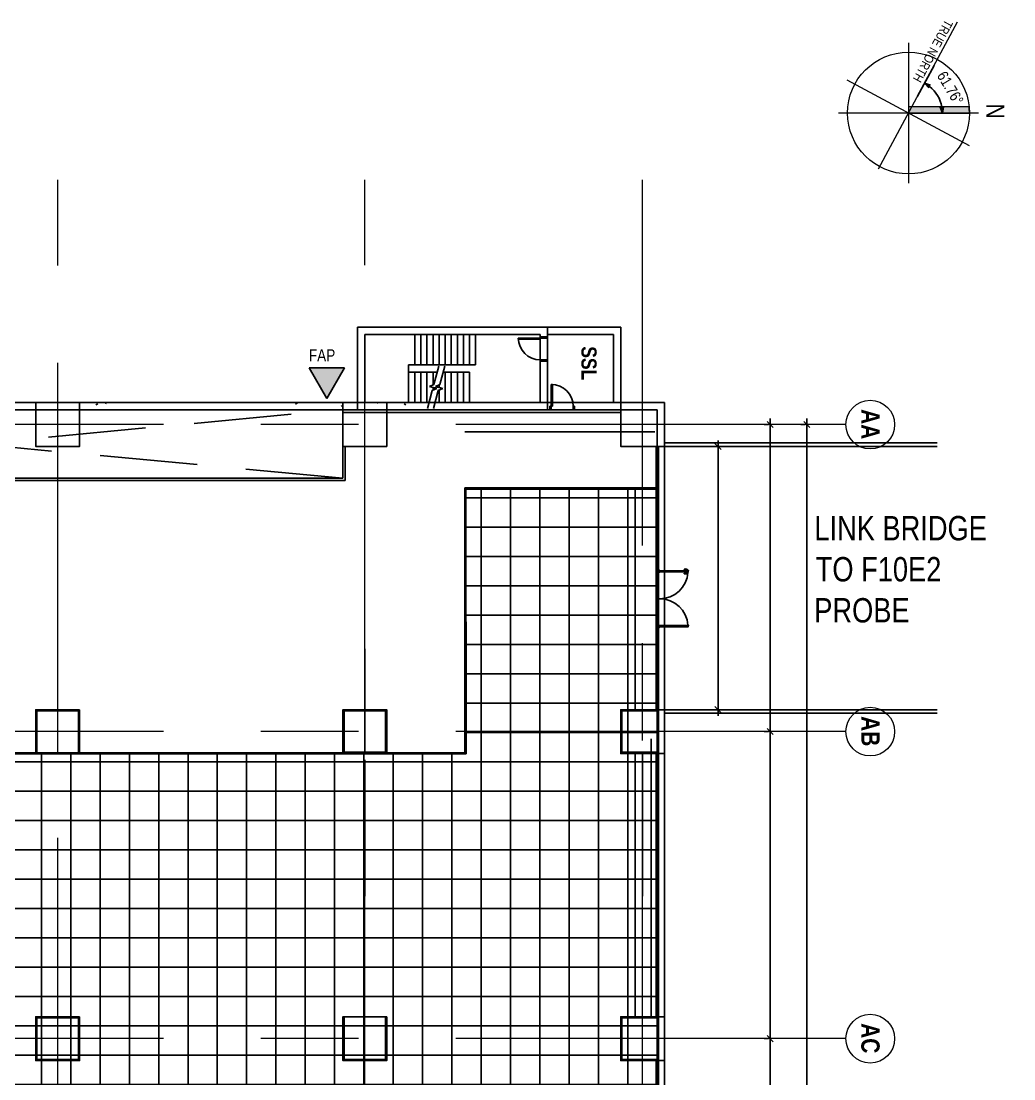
# Model space of a CAD drawing. Extents: x -14231 to 413940, y -171733 to 124993.
# Drawn here: x 276594 to 317327, y -84793 to -41388 of the extents above; entities that cross this region are included whole.
import ezdxf

# ---------------------------------------------------------------- set-up
doc = ezdxf.new("R2010")
doc.units = 0
doc.header["$LTSCALE"] = 8
for name, pattern in [('IDA - Grid Line', [3500, 2000, -500, 500, -500]), ('IDA - Hidden 065', [537.5, 375, -162.5]), ('IDA - Hidden 2-1', [750, 500, -250]), ('Overhead', [992.1875, 595.3125, -396.875])]:
    doc.linetypes.add(name, pattern=pattern)
doc.layers.get('0').update_dxf_attribs({"color": 1, "linetype": 'CONTINUOUS'})
doc.layers.get('Defpoints').update_dxf_attribs({"linetype": 'CONTINUOUS'})
for name, color, linetype in [('000_CTCI_CSA', 7, 'CONTINUOUS'), ('1', 1, 'CONTINUOUS'), ('Ceiling FL+5000', 150, 'CONTINUOUS')]:
    doc.layers.add(name, color=color, linetype=linetype)
for name, color, linetype, lineweight in [('A-_--------_A', 7, 'CONTINUOUS', 9), ('A-_ANOTGRID_E', 7, 'CONTINUOUS', 9), ('A-_ANOTTEXT_A', 7, 'CONTINUOUS', 9), ('A-ANOT----_D', 7, 'CONTINUOUS', 9)]:
    doc.layers.add(name, color=color, linetype=linetype, lineweight=lineweight)
doc.layers.add('A-_--------_E-', color=7, linetype='CONTINUOUS', lineweight=9, true_color=0x00a600)
doc.styles.add('Arial', font='arial.ttf', dxfattribs={"width": 0.8, "height": 0.25})
doc.styles.add('Arial Narrow', font='ARIALN.TTF', dxfattribs={"height": 0.2})
doc.styles.add('Arial Narrow_1', font='ARIALN.TTF', dxfattribs={"height": 0.18})
doc.styles.add('Arial Narrow_2', font='ARIALN.TTF', dxfattribs={"width": 0.8, "height": 0.22})
doc.styles.add('Arial Narrow_B', font='ARIALNB.TTF', dxfattribs={"height": 750})
doc.styles.add('Arial Narrow_B_1', font='ARIALNB.TTF', dxfattribs={"height": 625})
doc.styles.add('Arial_1', font='arial.ttf', dxfattribs={"width": 0.8, "height": 450})
doc.styles.add('Site Area', font='arial.ttf', dxfattribs={"width": 0.8})
doc.dimstyles.new('IDA_-_Arial_-_1_8mm_-_Black_-_Angular_2', dxfattribs={"dimscale": 304.8, "dimtxt": 459.11673, "dimasz": 0.82021, "dimexe": 1.968504, "dimexo": 1.230315, "dimgap": 1.230315, "dimtad": 1, "dimdec": 0, "dimzin": 0, "dimdsep": 46, "dimtxsty": 'Arial_1', "dimblk1": 'OPEN30', "dimblk2": 'OPEN30', "dimsah": 1, "dimcen": 0.09, "dimdle": 0.82021, "dimazin": 0, "dimtfac": 1, "dimtdec": 4, "dimtix": 1, "dimtmove": 0, "dimatfit": 3, "dimfxl": 1, "dimtvp": 1, "dimtolj": 1, "dimtzin": 0, "dimarcsym": 2})
doc.dimstyles.new('IDA_-_Arial_-_2_5mm_-_Black_-_Diagonal', dxfattribs={"dimscale": 304.8, "dimtxt": 639.644359, "dimasz": 0.82021, "dimexe": 0.82021, "dimexo": 0.82021, "dimgap": 0, "dimtad": 1, "dimdec": 0, "dimzin": 0, "dimdsep": 46, "dimtxsty": 'Arial Narrow_2', "dimblk1": 'OBLIQUE', "dimblk2": 'OBLIQUE', "dimsah": 1, "dimcen": 0.09, "dimdle": 0.82021, "dimazin": 0, "dimtfac": 1, "dimtdec": 4, "dimtix": 1, "dimtmove": 0, "dimatfit": 3, "dimfxl": 1, "dimtvp": 1, "dimtolj": 1, "dimtzin": 0, "dimarcsym": 2})

# ---------------------------------------------------------------- blocks, each defined once
blk = doc.blocks.new('_Open30')
at = {"color": 0, "linetype": 'ByBlock', "lineweight": -2}
for p, q in [((-1, 0.27), (0, 0)), ((0, 0), (-1, -0.27)), ((0, 0), (-1, 0))]:
    blk.add_line(p, q, dxfattribs=at)
blk = doc.blocks.new('*D312')
at = {"layer": 'A-ANOT----_D', "color": 0, "lineweight": -2, "transparency": 16777216}
for p, q in [((314053, -43206), (313378, -44461)), ((315221, -45159), (313796, -45159))]:
    blk.add_line(p, q, dxfattribs=at)
blk.add_arc((313003, -45159), 1392, 10.3013, 51.4587, dxfattribs=at)
at = {"layer": 'Defpoints', "color": 0, "transparency": 16777216}
for p in [(314230, -42876), (314307, -44670), (313003, -45159), (315596, -45159)]:
    blk.add_point(p, dxfattribs=at)
at = {"layer": 'A-ANOT----_D', "color": 0, "lineweight": -2, "transparency": 16777216, "xscale": 250, "yscale": 250, "zscale": 250}
for p, rotation in [((313662, -43933), 146.6093274653374), ((314396, -45159), 275.1506725346597)]:
    blk.add_blockref('_Open30', p, dxfattribs=dict(at, rotation=rotation))
at = {"layer": 'A-ANOT----_D', "color": 0, "transparency": 16777216, "insert": (314718, -44134), "char_height": 450, "width": 1720.63, "attachment_point": 5, "rotation": 300.88, "style": 'Arial_1'}
blk.add_mtext('\\A1;61.76°', dxfattribs=at)
blk = doc.blocks.new('IDA - North Point _ Scale Bar - North Point Only-9867521-PH1 LEVEL 3 - PROBE')
at = {"layer": 'A-_--------_A'}
h = blk.add_hatch(color=256, dxfattribs=at)
edge = h.paths.add_edge_path()
edge.add_line((-0.47, 0.88), (8.29, 5.59))
edge.add_arc((0, 0), 10, 28.24, 33.9792, ccw=False)
edge.add_line((8.81, 4.73), (0, 0))
edge.add_line((0, 0), (-0.47, 0.88))
for p, q in [((-5.44, 10.13), (5.44, -10.13)), ((10.13, 5.44), (-10.13, -5.44)), ((8.29, 5.59), (-0.47, 0.88)), ((0, 0), (8.81, 4.73)), ((-0.47, 0.88), (0, 0))]:
    blk.add_line(p, q, dxfattribs=at)
blk.add_circle((0, 0), 10, dxfattribs=at)
blk.add_arc((0, 0), 10, 28.24, 33.9792, dxfattribs=at)
at = {"layer": 'A-_--------_A', "insert": (13.15, 8.81), "char_height": 3, "width": 3.0464, "attachment_point": 1, "rotation": 298.24, "style": 'Arial Narrow'}
blk.add_mtext('N', dxfattribs=at)
blk = doc.blocks.new('_Oblique')
at = {"color": 0, "linetype": 'ByBlock', "lineweight": -2}
blk.add_line((-0.5, -0.5), (0.5, 0.5), dxfattribs=at)
blk = doc.blocks.new('*D359')
at = {"layer": 'A-ANOT----_D', "color": 0, "lineweight": -2, "transparency": 16777216}
for p, q in [((308832, -57693), (308832, -133793)), ((308759, -57943), (308582, -57943)), ((308759, -133543), (308582, -133543))]:
    blk.add_line(p, q, dxfattribs=at)
at = {"layer": 'Defpoints', "color": 0, "transparency": 16777216}
for p in [(309009, -57943), (308832, -133543), (309009, -133543)]:
    blk.add_point(p, dxfattribs=at)
at = {"layer": 'A-ANOT----_D', "color": 0, "lineweight": -2, "transparency": 16777216, "xscale": 250, "yscale": 250, "zscale": 250}
for p, rotation in [((308832, -57943), 90), ((308832, -133543), 270)]:
    blk.add_blockref('_Oblique', p, dxfattribs=dict(at, rotation=rotation))
at = {"layer": 'A-ANOT----_D', "color": 0, "transparency": 16777216, "insert": (308832, -95743), "char_height": 0.22, "width": 2375.82, "attachment_point": 5, "rotation": 90, "style": 'Arial Narrow_2'}
blk.add_mtext('\\A1;75600', dxfattribs=at)
blk = doc.blocks.new('*D360')
at = {"layer": '000_CTCI_CSA', "color": 0, "lineweight": -2, "transparency": 16777216}
for p, q in [((307332, -57693), (307332, -70793)), ((307259, -57943), (307082, -57943)), ((307259, -70543), (307082, -70543))]:
    blk.add_line(p, q, dxfattribs=at)
at = {"layer": 'Defpoints', "color": 0, "transparency": 16777216}
for p in [(307509, -57943), (307332, -70543), (307509, -70543)]:
    blk.add_point(p, dxfattribs=at)
at = {"layer": '000_CTCI_CSA', "color": 0, "lineweight": -2, "transparency": 16777216, "xscale": 250, "yscale": 250, "zscale": 250}
for p, rotation in [((307332, -57943), 90), ((307332, -70543), 270)]:
    blk.add_blockref('_Oblique', p, dxfattribs=dict(at, rotation=rotation))
at = {"layer": '000_CTCI_CSA', "color": 0, "transparency": 16777216, "insert": (307332, -64243), "char_height": 0.22, "width": 2375.82, "attachment_point": 5, "rotation": 90, "style": 'Arial Narrow_2'}
blk.add_mtext('\\A1;12600', dxfattribs=at)
blk = doc.blocks.new('*D361')
at = {"layer": '000_CTCI_CSA', "color": 0, "lineweight": -2, "transparency": 16777216}
for p, q in [((307332, -70293), (307332, -83393)), ((307259, -70543), (307082, -70543)), ((307259, -83143), (307082, -83143))]:
    blk.add_line(p, q, dxfattribs=at)
at = {"layer": 'Defpoints', "color": 0, "transparency": 16777216}
for p in [(307509, -70543), (307332, -83143), (307509, -83143)]:
    blk.add_point(p, dxfattribs=at)
at = {"layer": '000_CTCI_CSA', "color": 0, "lineweight": -2, "transparency": 16777216, "xscale": 250, "yscale": 250, "zscale": 250}
for p, rotation in [((307332, -70543), 90), ((307332, -83143), 270)]:
    blk.add_blockref('_Oblique', p, dxfattribs=dict(at, rotation=rotation))
at = {"layer": '000_CTCI_CSA', "color": 0, "transparency": 16777216, "insert": (307332, -76843), "char_height": 0.22, "width": 2375.82, "attachment_point": 5, "rotation": 90, "style": 'Arial Narrow_2'}
blk.add_mtext('\\A1;12600', dxfattribs=at)
blk = doc.blocks.new('*D362')
at = {"layer": '000_CTCI_CSA', "color": 0, "lineweight": -2, "transparency": 16777216}
for p, q in [((307332, -82893), (307332, -95993)), ((307259, -83143), (307082, -83143)), ((307259, -95743), (307082, -95743))]:
    blk.add_line(p, q, dxfattribs=at)
at = {"layer": 'Defpoints', "color": 0, "transparency": 16777216}
for p in [(307509, -83143), (307332, -95743), (307509, -95743)]:
    blk.add_point(p, dxfattribs=at)
at = {"layer": '000_CTCI_CSA', "color": 0, "lineweight": -2, "transparency": 16777216, "xscale": 250, "yscale": 250, "zscale": 250}
for p, rotation in [((307332, -83143), 90), ((307332, -95743), 270)]:
    blk.add_blockref('_Oblique', p, dxfattribs=dict(at, rotation=rotation))
at = {"layer": '000_CTCI_CSA', "color": 0, "transparency": 16777216, "insert": (307332, -89443), "char_height": 0.22, "width": 2375.82, "attachment_point": 5, "rotation": 90, "style": 'Arial Narrow_2'}
blk.add_mtext('\\A1;12600', dxfattribs=at)
blk = doc.blocks.new('Grid - 4 mm Dia-V240-PH1 LEVEL 1 - WWTP')
at = {"layer": 'A-_ANOTGRID_E'}
blk.add_circle((0, 0), 4, dxfattribs=at)

msp = doc.modelspace()

# ---------------------------------------------------------------- hatches: boundary and pattern name
at = {"layer": '000_CTCI_CSA', "lineweight": 5, "true_color": 0x808080}
msp.add_hatch(color=8, dxfattribs=at).paths.add_polyline_path([(288412.2327, -55618.3464), (289133.9205, -56868.3464), (289855.6083, -55618.3464)])
at = {"layer": 'Ceiling FL+5000'}
h = msp.add_hatch(dxfattribs=at)
h.set_pattern_fill('ANSI37', color=256, scale=379, angle=225)
h.set_pattern_definition([(270, (-105234.2, -184899), (1203.325, -1e-13), []), (0, (-105234.2, -184899), (3e-13, 1203.325), [])])
h.paths.add_polyline_path([(302743.9205, -60543.3464), (294843.9205, -60593.3464), (294852.9324, -71452.9019), (255543.0347, -71485.5238), (255539.7656, -65143.3465), (251990.6889, -65143.3209), (251990.6889, -69643.3464), (251993.9205, -71443.3464), (253793.9205, -71443.3464), (240293.962, -71493.3441), (240343.9318, -67190.3618), (227193.9261, -67193.3465), (227193.9149, -87593.3464), (234913.703, -87543.149), (234843.9205, -120043.3464), (239393.9205, -120056.9239), (239393.9205, -123643.3464), (302743.9205, -123343.3464)])

# ---------------------------------------------------------------- linework, layer by layer
at = {"color": 8, "true_color": 0x808080}
for p, q in [((302993.9205, -58693.3464), (314175.8794, -58693.3464)), ((302993.9205, -58843.3464), (314175.8794, -58843.3464)), ((302993.9205, -69643.3464), (314175.8794, -69643.3464)), ((302993.9205, -69793.3464), (314175.8794, -69793.3464))]:
    msp.add_line(p, q, dxfattribs=at)
at = {"color": 252}
for p, q in [((302767.9214, -63893.3464), (302717.9214, -63893.3464)), ((302717.9214, -63923.8343), (302717.9214, -63899.3221)), ((302723.4687, -63939.9718), (302717.9214, -63923.8343)), ((302723.8971, -63893.3464), (302761.9458, -63893.3464)), ((302734.8239, -63943.3464), (302728.1972, -63943.3464)), ((302735.6044, -63932.9806), (302728.2873, -63932.9806)), ((302728.2873, -63932.9806), (302728.2873, -63939.6879)), ((302728.2873, -63939.6879), (302735.6044, -63939.6879)), ((302735.6044, -63934.2001), (302735.6044, -63932.9806)), ((302735.7263, -63934.2001), (302735.6044, -63934.2001)), ((302735.6044, -63939.6879), (302735.6044, -63938.4684)), ((302735.6044, -63938.4684), (302735.7263, -63938.4684)), ((302736.8239, -63930.4196), (302736.8239, -63931.9458)), ((302736.8239, -63932.066), (302736.8239, -63933.1025)), ((302736.8239, -63939.566), (302736.8239, -63940.6025)), ((302736.8239, -63940.6025), (302736.8239, -63941.3464)), ((302740.7873, -63937.9184), (302740.7873, -63934.7501)), ((302767.9214, -63923.8343), (302740.9214, -63923.8343)), ((302740.9214, -63923.8343), (302743.4092, -63923.8343)), ((302767.9214, -63899.3221), (302767.9214, -63923.8343)), ((303883.9327, -64001.3577), (303883.9327, -63993.3577)), ((303883.9327, -63993.3577), (303932.9327, -63993.3577)), ((303932.9327, -64001.3577), (303883.9327, -64001.3577)), ((303897.4327, -64040.9202), (303897.4327, -64001.3577)), ((303919.4327, -64041.3577), (303918.8353, -64055.233)), ((303919.4327, -64001.3577), (303919.4327, -64041.3577)), ((303932.9327, -63993.3577), (303932.9327, -64001.3577)), ((302723.4687, -66246.721), (302717.9214, -66262.8586)), ((302717.9214, -66262.8586), (302717.9214, -66287.3708)), ((302767.9214, -66293.3464), (302717.9214, -66293.3464)), ((302723.8971, -66293.3464), (302761.9458, -66293.3464)), ((302734.8239, -66243.3464), (302728.1972, -66243.3464)), ((302728.2873, -66253.7123), (302728.2873, -66247.005)), ((302728.2873, -66247.005), (302735.6044, -66247.005)), ((302735.6044, -66253.7123), (302728.2873, -66253.7123)), ((302735.6044, -66247.005), (302735.6044, -66248.2245)), ((302735.6044, -66248.2245), (302735.7263, -66248.2245)), ((302735.7263, -66252.4928), (302735.6044, -66252.4928)), ((302735.6044, -66252.4928), (302735.6044, -66253.7123)), ((302736.8239, -66246.0903), (302736.8239, -66245.3464)), ((302736.8239, -66247.1269), (302736.8239, -66246.0903)), ((302736.8239, -66254.6269), (302736.8239, -66253.5903)), ((302736.8239, -66256.2733), (302736.8239, -66254.7471)), ((302740.7873, -66248.7744), (302740.7873, -66251.9428)), ((302767.9214, -66262.8586), (302744.8855, -66262.8586)), ((302744.8855, -66262.8586), (302745.4092, -66262.8586)), ((302767.9214, -66287.3708), (302767.9214, -66262.8586))]:
    msp.add_line(p, q, dxfattribs=at)
for points in [[(302741.5586, -63926.3343), (302773.9244, -63926.3343), (302773.9244, -63923.8343), (302741.5586, -63923.8343)], [(302781.2863, -63978.6962), (302781.2863, -63933.6962), (302783.7863, -63933.6962), (302783.7863, -63978.6962)], [(303883.9327, -63943.3577), (303932.9327, -63943.3577), (303932.9327, -63935.3577), (303883.9327, -63935.3577)], [(302745.5586, -66260.3586), (302773.9244, -66260.3586), (302773.9244, -66262.8586), (302745.5586, -66262.8586)], [(302781.2863, -66207.9967), (302781.2863, -66252.9967), (302783.7863, -66252.9967), (302783.7863, -66207.9967)]]:
    msp.add_lwpolyline(points, close=True, dxfattribs=at)
for points in [[(303958.9327, -63934.4675), (303977.2254, -63934.4675), (303958.9327, -63934.4675), (303958.9327, -64000.4308), (303957.4693, -64000.4308), (303957.4693, -63996.1016), (303946.7376, -63996.1016, -0.4142135624), (303945.5181, -63994.8821), (303945.5181, -63993.6626), (303946.7376, -63993.6626), (303946.7376, -63994.6382), (303956.4937, -63994.6382), (303956.4937, -63993.3577), (302783.7254, -63993.3577), (302783.7254, -63994.6382), (302793.4815, -63994.6382), (302793.4815, -63993.6626), (302794.701, -63993.6626), (302794.701, -63994.8821, -0.4142135624), (302793.4815, -63996.1016), (302782.5059, -63996.1016, -0.4142135624), (302781.2863, -63994.8821), (302781.2863, -63941.8333, -0.4142135624), (302782.5059, -63940.6138), (302793.4815, -63940.6138, -0.4142135624), (302794.701, -63941.8333), (302794.701, -63943.0528), (302793.4815, -63943.0528), (302793.4815, -63942.0772), (302783.7254, -63942.0772), (302783.7254, -63943.3577), (303956.4937, -63943.3577), (303956.4937, -63942.0772), (303946.7376, -63942.0772), (303946.7376, -63943.0528), (303945.5181, -63943.0528), (303945.5181, -63941.8333, -0.4142135624), (303946.7376, -63940.6138), (303956.4937, -63940.6138), (303956.4937, -63932.6382, -0.4142135624), (303957.1034, -63932.0284), (303979.0546, -63932.0284, -0.4142135624), (303979.6644, -63932.6382), (303979.6644, -63940.565), (303977.2254, -63940.565), (303977.2254, -63934.4675)], [(303919.4327, -63935.3577), (303919.4327, -63895.3577), (303918.8353, -63881.4823, 0.3274951513), (303911.9941, -63873.5957, 0.0898474918), (303804.6597, -63871.3545, 1.1448812629), (303809.0291, -63890.6852, -0.1370794299), (303892.2184, -63890.6109, -0.3493567738), (303897.4327, -63895.7952), (303897.4327, -63935.3577)], [(303958.9327, -66184.445), (303977.2254, -66184.445), (303958.9327, -66184.445), (303958.9327, -66250.4084), (303957.4693, -66250.4084), (303957.4693, -66246.0791), (303946.7376, -66246.0791, -0.4142135624), (303945.5181, -66244.8596), (303945.5181, -66243.6401), (303946.7376, -66243.6401), (303946.7376, -66244.6157), (303956.4937, -66244.6157), (303956.4937, -66243.3352), (302783.7254, -66243.3352), (302783.7254, -66244.6157), (302793.4815, -66244.6157), (302793.4815, -66243.6401), (302794.701, -66243.6401), (302794.701, -66244.8596, -0.4142135624), (302793.4815, -66246.0791), (302782.5059, -66246.0791, -0.4142135624), (302781.2863, -66244.8596), (302781.2863, -66191.8108, -0.4142135624), (302782.5059, -66190.5913), (302793.4815, -66190.5913, -0.4142135624), (302794.701, -66191.8108), (302794.701, -66193.0303), (302793.4815, -66193.0303), (302793.4815, -66192.0547), (302783.7254, -66192.0547), (302783.7254, -66193.3352), (303956.4937, -66193.3352), (303956.4937, -66192.0547), (303946.7376, -66192.0547), (303946.7376, -66193.0303), (303945.5181, -66193.0303), (303945.5181, -66191.8108, -0.4142135624), (303946.7376, -66190.5913), (303956.4937, -66190.5913), (303956.4937, -66182.6158, -0.4142135624), (303957.1034, -66182.006), (303979.0546, -66182.006, -0.4142135624), (303979.6644, -66182.6158), (303979.6644, -66190.5426), (303977.2254, -66190.5426), (303977.2254, -66184.445)]]:
    msp.add_lwpolyline(points, format="xyb", dxfattribs=at)
for centre, radius, start, end in [((302723.8971, -63899.3221), 5.9756, 90, 180), ((302728.1972, -63938.3464), 5, 198.97040781, 270), ((302734.8239, -63941.3464), 2, 270, 0), ((302735.7263, -63933.1025), 1.0976, 270, 360), ((302735.7263, -63939.566), 1.0976, 0, 90), ((302743.4092, -63930.4196), 6.5854, 90, 180), ((302736.8239, -63936.3343), 4.2683, 21.78678929, 90), ((302736.8239, -63936.3343), 4.2683, 270, 338.21321071), ((302761.9458, -63899.3221), 5.9756, 360, 90), ((302793.9205, -63928.3343), 1165.0122, 270, 355.9992809), ((302793.9205, -66258.3586), 1165.0122, 4.0007191, 90), ((302723.8971, -66287.3708), 5.9756, 180, 270), ((302728.1972, -66248.3464), 5, 90, 161.02959219), ((302734.8239, -66245.3464), 2, 360, 90), ((302735.7263, -66247.1269), 1.0976, 270, 360), ((302735.7263, -66253.5903), 1.0976, 0, 90), ((302736.8239, -66250.3586), 4.2683, 21.78678929, 90), ((302736.8239, -66250.3586), 4.2683, 270, 338.2132107), ((302745.1474, -66254.311), 8.5517, 193.26563358, 271.75467478), ((302761.9458, -66287.3708), 5.9756, 270, 360)]:
    msp.add_arc(centre, radius, start, end, dxfattribs=at)
at = {"color": 252, "extrusion": (4.70198e-38, -5.22024e-54, -1)}
msp.add_ellipse((302779.2863, -63928.3343), major_axis=(4.9497, -4.9497), ratio=1, start_param=3.926990817, end_param=10.2101761242, dxfattribs=at)
at = {"color": 252, "extrusion": (4.70198e-38, -1.04405e-53, -1)}
for centre, major_axis, ratio, start_param, end_param in [((303805.5327, -64055.399), (7.0711, -7.0711), 0.9999999998, 0.8728114321, 4.2841840848), ((303891.5685, -64040.2364), (4.1747, -4.1747), 1, -0.6693141162, 0.6750925816), ((303910.04, -64054.514), (6.24, 6.24), 1, 0.8669618225, 2.1329099035)]:
    msp.add_ellipse(centre, major_axis=major_axis, ratio=ratio, start_param=start_param, end_param=end_param, dxfattribs=at)
at = {"color": 252, "extrusion": (4.70198e-38, -1.56607e-53, -1)}
msp.add_ellipse((303852.1411, -63767.9938), major_axis=(212.9338, -212.9338), ratio=1, start_param=0.5853067095, end_param=0.943734267, dxfattribs=at)
at = {"color": 252, "extrusion": (4.70198e-38, -2.0881e-53, -1)}
msp.add_ellipse((303850.7567, -63897.201), major_axis=(109.2962, -109.2962), ratio=1, start_param=0.5138301722, end_param=1.0587516634, dxfattribs=at)
at = {"color": 252}
msp.add_ellipse((302779.2863, -66258.3586), major_axis=(4.9497, 4.9497), ratio=1, start_param=3.926990817, end_param=10.2101761242, dxfattribs=at)
at = {"layer": '000_CTCI_CSA', "color": 8, "true_color": 0x808080}
for p, q in [((290393.9205, -57343.3464), (290393.9205, -53943.3465)), ((290393.9205, -53943.3465), (298193.9205, -53943.3465)), ((290693.9205, -54243.3465), (290693.9205, -57043.3464)), ((297893.9205, -54243.3465), (290693.9205, -54243.3465)), ((297893.9205, -57043.3464), (297893.9205, -54243.3465)), ((298193.9205, -53943.3465), (298193.9205, -57343.3464)), ((298193.9205, -53943.3465), (301193.9205, -53943.3465)), ((298193.9205, -54243.3465), (300893.9205, -54243.3465)), ((300893.9205, -54243.3465), (300893.9205, -57043.3464)), ((301193.9205, -53943.3465), (301193.9205, -57343.3464)), ((296993.9205, -54393.3465), (296993.9205, -54443.3465)), ((297893.9205, -54393.3465), (296993.9205, -54393.3465)), ((296993.9205, -54443.3465), (297893.9205, -54443.3465)), ((297143.9205, -54443.3465), (297143.9205, -54393.3465)), ((297168.9205, -54443.3465), (297168.9205, -54393.3465)), ((297168.9205, -54418.3465), (297268.9205, -54418.3465)), ((297268.9205, -54443.3465), (297268.9205, -54393.3465)), ((297293.9205, -54443.3465), (297293.9205, -54393.3465)), ((298193.9205, -54343.3465), (297893.9205, -54343.3465)), ((297893.9205, -54343.3465), (297893.9205, -54393.3465)), ((297893.9205, -54443.3465), (297893.9205, -54393.3465)), ((297893.9205, -54393.3465), (298193.9205, -54393.3465)), ((298193.9205, -54393.3465), (298193.9205, -54343.3465)), ((293776.2729, -56297.6057), (293976.0935, -55551.865)), ((297893.9205, -57043.3464), (297893.9205, -55293.3465)), ((298193.9205, -55293.3465), (297893.9205, -55293.3465)), ((297893.9205, -55293.3465), (297893.9205, -55343.3465)), ((297893.9205, -55343.3465), (298193.9205, -55343.3465)), ((298193.9205, -55343.3465), (298193.9205, -55293.3465)), ((289855.6083, -55618.3464), (288412.2327, -55618.3464)), ((288412.2327, -55618.3464), (289133.9205, -56868.3464)), ((289855.6083, -55618.3464), (288412.2327, -55618.3464)), ((288412.2327, -55618.3464), (289133.9205, -56868.3464)), ((289133.9205, -56868.3464), (289855.6083, -55618.3464)), ((289133.9205, -56868.3464), (289855.6083, -55618.3464)), ((293993.9205, -55793.3464), (293911.3887, -55793.3464)), ((294243.9205, -55793.3464), (293993.9205, -55793.3464)), ((293993.9205, -55793.3464), (293993.9205, -57043.3464)), ((294493.9205, -55793.3464), (294243.9205, -55793.3464)), ((294243.9205, -55793.3464), (294243.9205, -57043.3464)), ((294743.9205, -55793.3464), (294493.9205, -55793.3464)), ((294493.9205, -55793.3464), (294493.9205, -57043.3464)), ((294993.9205, -55793.3464), (294743.9205, -55793.3464)), ((294743.9205, -55793.3464), (294743.9205, -57043.3464)), ((294993.9205, -55793.3464), (294993.9205, -57043.3464)), ((293592.9946, -56377.906), (293776.2729, -56297.6057)), ((293894.8464, -56458.7869), (293592.9946, -56377.906)), ((293743.9205, -56311.7804), (293743.9205, -56418.3464)), ((298343.9205, -57193.3464), (298343.9205, -56293.3464)), ((298343.9205, -56293.3464), (298393.9205, -56293.3464)), ((298393.9205, -56293.3464), (298393.9205, -57193.3464)), ((293511.7475, -57284.8279), (293711.5681, -56539.0872)), ((293711.5681, -56539.0872), (293894.8464, -56458.7869)), ((293743.9205, -56524.9125), (293743.9205, -57043.3464)), ((298393.9205, -56443.3464), (298343.9205, -56443.3464)), ((298393.9205, -56468.3464), (298343.9205, -56468.3464)), ((298393.9205, -56568.3464), (298343.9205, -56568.3464)), ((298393.9205, -56593.3464), (298343.9205, -56593.3464)), ((298368.9205, -56468.3464), (298368.9205, -56568.3464)), ((290693.9205, -57043.3464), (297893.9205, -57043.3464)), ((300893.9205, -57043.3464), (298193.9205, -57043.3464)), ((298293.9205, -57193.3464), (298343.9205, -57193.3464)), ((298293.9205, -57343.3464), (298293.9205, -57193.3464)), ((298393.9205, -57193.3464), (298343.9205, -57193.3464)), ((298343.9205, -57193.3464), (298343.9205, -57343.3464)), ((299243.9205, -57193.3464), (299293.9205, -57193.3464)), ((299243.9205, -57343.3464), (299243.9205, -57193.3464)), ((299293.9205, -57193.3464), (299293.9205, -57343.3464)), ((289793.9205, -57343.3464), (259793.9205, -57343.3464)), ((289793.9205, -60143.3464), (289793.9205, -57343.3464)), ((289793.9205, -60143.3464), (289793.9205, -57343.3464)), ((289793.9205, -57343.3464), (302443.9205, -57343.3464)), ((289793.9205, -57443.3464), (289793.9205, -60143.3464)), ((298193.9205, -57343.3464), (290393.9205, -57343.3464)), ((301193.9205, -57343.3464), (298193.9205, -57343.3464)), ((298343.9205, -57343.3464), (298293.9205, -57343.3464)), ((299293.9205, -57343.3464), (299243.9205, -57343.3464)), ((305187.906, -58593.3464), (305187.906, -69893.3464)), ((289893.9205, -58843.3464), (289893.9205, -60243.3464)), ((303243.9205, -58843.3464), (305437.906, -58843.3464)), ((289793.9205, -60143.3464), (259693.9205, -60143.3464)), ((259793.9205, -60143.3464), (289793.9205, -60143.3464)), ((259793.9205, -60143.3464), (289793.9205, -60143.3464)), ((289893.9205, -60243.3464), (259793.9205, -60243.3464)), ((302693.9205, -60543.3464), (294793.9205, -60543.3464)), ((294793.9205, -60543.3464), (294793.9205, -67143.3464)), ((302643.9205, -69643.3464), (302643.9205, -60593.3464)), ((302743.9205, -69643.3464), (302743.9205, -60548.157)), ((290693.9205, -67143.3464), (290693.9205, -71405.9854)), ((278993.9205, -69643.3464), (277193.9205, -69643.3464)), ((277193.9205, -69643.3464), (277193.9205, -71443.3464)), ((278943.9205, -69693.3464), (277243.9205, -69693.3464)), ((277243.9205, -69693.3464), (277243.9205, -71393.3464)), ((278943.9205, -71393.3464), (278943.9205, -69693.3464)), ((278993.9205, -71443.3464), (278993.9205, -69643.3464)), ((291593.9205, -69643.3464), (289793.9205, -69643.3464)), ((289793.9205, -69643.3464), (289793.9205, -71406.6526)), ((291543.9205, -69693.3464), (289843.9205, -69693.3464)), ((289843.9205, -69693.3464), (289843.9205, -71393.3464)), ((291543.9205, -71393.3464), (291543.9205, -69693.3464)), ((291593.9205, -71405.3183), (291593.9205, -69643.3464)), ((302643.9205, -69643.3464), (301193.9205, -69643.3464)), ((301193.9205, -69643.3464), (301193.9205, -71443.3464)), ((302643.9205, -69693.3464), (301243.9205, -69693.3464)), ((301243.9205, -69693.3464), (301243.9205, -71393.3464)), ((302643.9205, -69643.3464), (302743.9205, -69643.3464)), ((302643.9205, -69643.3464), (302643.9205, -69693.3464)), ((303243.9205, -69643.3464), (305437.906, -69643.3464)), ((302443.9205, -70843.3464), (302443.9205, -82243.3464)), ((289793.9205, -71443.3464), (291593.9205, -71443.3464)), ((289843.9205, -71393.3464), (291543.9205, -71393.3464)), ((290693.9205, -71455.9855), (290693.9205, -71456.3533)), ((301193.9205, -71443.3464), (302643.9205, -71443.3464)), ((301243.9205, -71393.3464), (302643.9205, -71393.3464)), ((302643.9205, -71393.3464), (302643.9205, -71443.3464)), ((302643.9205, -82293.3464), (302643.9205, -71443.3464)), ((302743.9205, -71443.3464), (302643.9205, -71443.3464)), ((302743.9205, -82293.3464), (302743.9205, -71443.3464)), ((290693.9205, -71696.1713), (290693.9205, -77293.3464)), ((278993.9205, -82243.3464), (277193.9205, -82243.3464)), ((277193.9205, -82243.3464), (277193.9205, -84043.3464)), ((278943.9205, -82293.3464), (277243.9205, -82293.3464)), ((277243.9205, -82293.3464), (277243.9205, -83993.3464)), ((278943.9205, -83993.3464), (278943.9205, -82293.3464)), ((278993.9205, -84043.3464), (278993.9205, -82243.3464)), ((289793.9205, -82243.3464), (289793.9205, -84043.3464)), ((289843.9205, -82293.3464), (289843.9205, -83993.3464)), ((291543.9205, -83993.3464), (291543.9205, -82293.3464)), ((291593.9205, -84043.3464), (291593.9205, -82243.3464)), ((302643.9205, -82243.3464), (301193.9205, -82243.3464)), ((301193.9205, -82243.3464), (301193.9205, -84043.3464)), ((302643.9205, -82293.3464), (301243.9205, -82293.3464)), ((301243.9205, -82293.3464), (301243.9205, -83993.3464)), ((277193.9205, -84043.3464), (278993.9205, -84043.3464)), ((277243.9205, -83993.3464), (278943.9205, -83993.3464)), ((289793.9205, -84043.3464), (291593.9205, -84043.3464)), ((289843.9205, -83993.3464), (291543.9205, -83993.3464)), ((301193.9205, -84043.3464), (302643.9205, -84043.3464)), ((301243.9205, -83993.3464), (302643.9205, -83993.3464)), ((302643.9205, -94893.3464), (302643.9205, -83993.3464)), ((302743.9205, -94893.3464), (302743.9205, -83993.3464))]:
    msp.add_line(p, q, dxfattribs=at)
at = {"layer": '000_CTCI_CSA', "color": 8, "linetype": 'Overhead', "true_color": 0x808080}
for p, q in [((292743.9205, -55493.3465), (292743.9205, -54243.3465)), ((292743.9205, -54243.3465), (295243.9205, -54243.3465)), ((292993.9205, -55493.3465), (292993.9205, -54243.3465)), ((293243.9205, -55493.3465), (293243.9205, -54243.3465)), ((293493.9205, -55493.3465), (293493.9205, -54243.3465)), ((293743.9205, -55493.3465), (293743.9205, -54243.3465)), ((293993.9205, -55493.3465), (293993.9205, -54243.3465)), ((294243.9205, -55493.3465), (294243.9205, -54243.3465)), ((294493.9205, -55493.3465), (294493.9205, -54243.3465)), ((294743.9205, -55493.3465), (294743.9205, -54243.3465)), ((294993.9205, -55493.3465), (294993.9205, -54243.3465)), ((295243.9205, -55493.3465), (295243.9205, -54243.3465)), ((292493.9205, -55493.3465), (292743.9205, -55493.3465)), ((292493.9205, -55793.3464), (292493.9205, -55493.3465)), ((292743.9205, -55493.3465), (295243.9205, -55493.3465)), ((293526.2729, -56297.6057), (293726.0935, -55551.865)), ((292493.9205, -55793.3464), (292493.9205, -57043.3464)), ((293661.3887, -55793.3464), (292493.9205, -55793.3464)), ((292743.9205, -55793.3464), (292743.9205, -57043.3464)), ((292993.9205, -55793.3464), (292993.9205, -57043.3464)), ((293243.9205, -55793.3464), (293243.9205, -57043.3464)), ((293493.9205, -55793.3464), (293493.9205, -56311.7804)), ((293342.9946, -56377.906), (293526.2729, -56297.6057)), ((293644.8464, -56458.7869), (293342.9946, -56377.906)), ((293493.9205, -56418.3464), (293493.9205, -56524.9125)), ((293261.7475, -57284.8279), (293461.5681, -56539.0872)), ((293461.5681, -56539.0872), (293644.8464, -56458.7869)), ((293326.4522, -57043.3464), (292493.9205, -57043.3464))]:
    msp.add_line(p, q, dxfattribs=at)
at = {"layer": '000_CTCI_CSA', "color": 8, "linetype": 'Continuous', "true_color": 0x808080}
for p, q in [((279662.8529, -57136.2547), (279735.4432, -57094.3447)), ((280090.2144, -57081.6396), (280023.8886, -57043.3464)), ((284892.3211, -57049.9593), (284903.7748, -57043.3464)), ((287147.5052, -57050.0533), (287135.8886, -57043.3464)), ((287854.0256, -57099.782), (287926.6159, -57057.872)), ((289723.9672, -57193.3464), (289754.4386, -57175.7538)), ((291243.0916, -57068.2897), (291199.8886, -57043.3464)), ((292376.9734, -57136.3488), (292304.3831, -57094.4388))]:
    msp.add_line(p, q, dxfattribs=at)
at = {"layer": '000_CTCI_CSA', "color": 8, "linetype": 'IDA - Hidden 2-1', "true_color": 0x808080}
for p, q in [((289793.9205, -60143.3464), (259793.9205, -57343.3464)), ((259793.9205, -60143.3464), (289543.9205, -57343.3464))]:
    msp.add_line(p, q, dxfattribs=at)
at = {"layer": '000_CTCI_CSA', "lineweight": -3}
for p, q in [((301193.9205, -57343.3464), (289793.9205, -57343.3464)), ((301193.9205, -57443.3464), (289793.9205, -57443.3464)), ((302643.9205, -60548.157), (302643.9205, -58843.3464)), ((302743.9205, -60548.157), (302743.9205, -58843.3464)), ((302693.9205, -60543.3464), (294793.906, -60543.3464)), ((294793.906, -60543.3464), (294797.0781, -71452.9213)), ((302693.9205, -60593.3464), (294843.9205, -60593.3464)), ((294843.9205, -60593.3464), (294847.0781, -71452.9068)), ((294847.0635, -71402.9068), (255542.9932, -71435.5238)), ((294847.105, -71452.9067), (255543.0347, -71485.5238)), ((294797.0781, -71452.9213), (294797.0781, -71452.9213)), ((294797.0781, -71452.9213), (294797.0781, -71452.9213)), ((294797.0781, -71452.9213), (294797.0781, -71452.9213)), ((294847.0781, -71452.9068), (294847.0781, -71452.9068)), ((294847.0781, -71452.9068), (294847.0781, -71452.9068)), ((294847.0781, -71452.9068), (294847.0781, -71452.9068))]:
    msp.add_line(p, q, dxfattribs=at)
at = {"layer": '000_CTCI_CSA', "color": 8, "linetype": 'IDA - Hidden 065', "ltscale": 3, "true_color": 0x808080}
for p, q in [((302593.9205, -58243.3464), (294793.9205, -58243.3464)), ((302093.9205, -77293.3464), (302093.9205, -71443.3464))]:
    msp.add_line(p, q, dxfattribs=at)
at = {"layer": '000_CTCI_CSA', "color": 8, "true_color": 0x808080}
for points in [[(302993.9205, -57043.3464), (302993.9205, -134443.3464), (226793.9205, -134443.3464), (226793.9205, -57043.3464)], [(278993.9205, -57043.3464), (278993.9205, -58843.3464), (277193.9205, -58843.3464), (277193.9205, -57043.3464)], [(291593.9205, -57043.3464), (291593.9205, -58843.3464), (289793.9205, -58843.3464), (289793.9205, -57043.3464)], [(302993.9205, -57043.3464), (302993.9205, -58843.3464), (301193.9205, -58843.3464), (301193.9205, -57043.3464)], [(302693.9205, -57343.3464), (302693.9205, -134143.3464), (227093.9205, -134143.3464), (227093.9205, -57343.3464)], [(278993.9205, -69643.3464), (278993.9205, -71443.3464), (277193.9205, -71443.3464), (277193.9205, -69643.3464)], [(302993.9205, -69643.3464), (302993.9205, -71443.3464), (301193.9205, -71443.3464), (301193.9205, -69643.3464)], [(278993.9205, -82243.3464), (278993.9205, -84043.3464), (277193.9205, -84043.3464), (277193.9205, -82243.3464)], [(291593.9205, -82243.3464), (291593.9205, -84043.3464), (289793.9205, -84043.3464), (289793.9205, -82243.3464)], [(302993.9205, -82243.3464), (302993.9205, -84043.3464), (301193.9205, -84043.3464), (301193.9205, -82243.3464)]]:
    msp.add_lwpolyline(points, close=True, dxfattribs=at)
at = {"layer": '000_CTCI_CSA', "color": 40, "true_color": 0xf8d731}
msp.add_lwpolyline([(289793.9205, -71406.6526), (289793.9205, -69643.3464), (291593.9205, -69643.3464), (291593.9205, -71405.3183)], dxfattribs=at)
at = {"layer": '000_CTCI_CSA', "color": 8, "true_color": 0x808080}
for centre, start, end in [((297893.9205, -54393.3465), 180, 270), ((297893.9205, -54393.3465), 180, 270), ((298343.9205, -57193.3464), 0, 90), ((298343.9205, -57193.3464), 0, 90)]:
    msp.add_arc(centre, 900, start, end, dxfattribs=at)
at = {"layer": '1', "color": 8, "true_color": 0x808080}
for p, q in [((301793.9205, -60593.3464), (301793.9205, -69643.3464)), ((284993.9205, -71460.2108), (284993.9205, -71461.0835)), ((286193.9205, -71459.3213), (286193.9205, -71460.0877)), ((287393.9205, -71458.4317), (287393.9205, -71459.0919)), ((288593.9205, -71457.5422), (288593.9205, -71458.096)), ((289793.9205, -71456.6526), (289793.9205, -71457.1002)), ((290993.9205, -71455.7631), (290993.9205, -71456.1044)), ((292193.9205, -71454.8735), (292193.9205, -71455.1085)), ((293393.9205, -71453.984), (293393.9205, -71454.1127)), ((294593.9205, -71453.0944), (294593.9205, -71453.1168)), ((301793.9205, -71443.3464), (301793.9205, -82243.3464))]:
    msp.add_line(p, q, dxfattribs=at)
at = {"layer": '1', "color": 5}
msp.add_lwpolyline([(227093.9318, -67193.3465), (227093.9205, -87593.3464), (234913.703, -87543.149), (234843.9205, -120043.3464), (239393.9205, -120056.924), (239393.9205, -123643.3464), (302743.9205, -123343.3464), (302743.9205, -60543.3464), (294843.9205, -60593.3464), (294852.9324, -71452.9019), (255543.0347, -71485.5238), (255539.7656, -65143.3465), (251990.6889, -65143.3209), (251990.6889, -69643.3464), (253793.9205, -69643.3464), (253793.9205, -71443.3464), (240293.962, -71493.3441), (240343.9318, -67190.3618), (227093.9318, -67193.3465)], dxfattribs=at)
at = {"layer": 'A-_--------_E-', "color": 7}
for p, q in [((311771.5022, -47453.1234), (315014.4365, -41415.2018)), ((310470.1135, -43800.0476), (315491.6615, -46497.0933))]:
    msp.add_line(p, q, dxfattribs=at)
at = {"layer": 'A-_ANOTGRID_E', "color": 8, "linetype": 'IDA - Grid Line', "true_color": 0x808080}
for p, q in [((278093.9205, -71415.3257), (278093.9205, -47898.2452)), ((290693.9205, -71405.9854), (290693.9205, -47898.2452)), ((302093.9205, -146907.3875), (302093.9205, -47898.2452)), ((310434.5271, -57943.3464), (222924.635, -57943.3464)), ((310434.5271, -70543.3464), (222924.635, -70543.3464)), ((278093.9205, -146907.3875), (278093.9205, -71465.3257)), ((290693.9205, -71456.3533), (290693.9205, -71455.9855)), ((290693.9205, -146907.3875), (290693.9205, -71696.1713)), ((310434.5271, -83143.3464), (222924.635, -83143.3464))]:
    msp.add_line(p, q, dxfattribs=at)

# ---------------------------------------------------------------- block references
at = {"layer": '000_CTCI_CSA', "color": 8, "true_color": 0x808080, "xscale": 250, "yscale": 250, "zscale": 250}
for p, rotation in [((305187.906, -58843.3464), 90), ((305187.906, -69643.3464), 270)]:
    msp.add_blockref('_Oblique', p, dxfattribs=dict(at, rotation=rotation))
at = {"layer": 'A-_--------_A', "lineweight": 5, "xscale": 250, "yscale": 250, "zscale": 250, "rotation": 331.759999999999}
msp.add_blockref('IDA - North Point _ Scale Bar - North Point Only-9867521-PH1 LEVEL 3 - PROBE', (313003.4814, -45159.3385), dxfattribs=at)
at = {"layer": 'A-_ANOTGRID_E', "color": 8, "lineweight": 5, "true_color": 0x808080, "xscale": 249.9999999999999, "yscale": 249.9999999999999, "zscale": 249.9999999999999, "rotation": 89.99999999999999}
for p in [(311434.5271, -57943.3464), (311434.5271, -70543.3464), (311434.5271, -83143.3464)]:
    msp.add_blockref('Grid - 4 mm Dia-V240-PH1 LEVEL 1 - WWTP', p, dxfattribs=at)

# ---------------------------------------------------------------- texts
at = {"color": 8, "true_color": 0x808080, "style": 'Site Area', "width": 0.8}
for s, p in [('LINK BRIDGE', (309141.5603, -62695.3544)), ('TO F10E2', (309197.222, -64379.7564)), ('PROBE', (309137.1947, -66064.1584))]:
    msp.add_text(s, height=1000, dxfattribs=at).set_placement(p)
at = {"layer": '000_CTCI_CSA', "color": 8, "true_color": 0x808080, "style": 'Arial', "width": 0.8}
msp.add_text('FAP', height=500, dxfattribs=at).set_placement((288396.9072, -55352.7492))
at = {"layer": '000_CTCI_CSA', "color": 8, "true_color": 0x808080, "style": 'Arial Narrow_B_1'}
msp.add_text('SSL', height=625, rotation=270, dxfattribs=at).set_placement((299581.8098, -54731.2509))
at = {"layer": '000_CTCI_CSA', "color": 8, "true_color": 0x808080, "insert": (305187.7936, -64172.2851), "char_height": 0.22, "width": 2375.821903, "attachment_point": 5, "rotation": 90, "style": 'Arial Narrow_2'}
msp.add_mtext('\\A1;10800', dxfattribs=at)
at = {"layer": 'A-_ANOTGRID_E', "color": 8, "true_color": 0x808080, "char_height": 750, "width": 1523.20625, "attachment_point": 1, "rotation": 270, "style": 'Arial Narrow_B'}
for s, insert in [('AA', (311818.7884, -57307.4016)), ('AB', (311818.7884, -69907.4016)), ('AC', (311818.7884, -82507.4016))]:
    msp.add_mtext(s, dxfattribs=dict(at, insert=insert))
at = {"layer": 'A-_ANOTTEXT_A', "insert": (314844.7133, -41469.8515), "char_height": 375, "width": 3447.25625, "attachment_point": 1, "rotation": 241.45350003, "style": 'Arial Narrow_1'}
msp.add_mtext('TRUE NORTH', dxfattribs=at)
at = {"layer": 'A-ANOT----_D', "color": 252, "insert": (303988.1639, -65303.3305), "char_height": 0.22, "width": 2375.821903, "attachment_point": 5, "style": 'Arial Narrow_2'}
msp.add_mtext('\\A1;10800', dxfattribs=at)

# ---------------------------------------------------------------- dimensions: what is measured, and where the dimension line sits
at = {"layer": '000_CTCI_CSA', "color": 8, "true_color": 0x808080}
for base, p1, p2, picture, middle in [((307332.4394, -70543.3464), (307509.2161, -57943.3464), (307509.2161, -70543.3464), '*D360', (307332.3271, -64243.3464)), ((307332.4394, -83143.3464), (307509.2161, -70543.3464), (307509.2161, -83143.3464), '*D361', (307332.3271, -76843.3464)), ((307332.4394, -95743.3464), (307509.2161, -83143.3464), (307509.2161, -95743.3464), '*D362', (307332.3271, -89443.3464))]:
    dim = msp.add_linear_dim(base=base, p1=p1, p2=p2, angle=270, dimstyle='IDA_-_Arial_-_2_5mm_-_Black_-_Diagonal', override={"dimpost": '<>', "dimfxl": 12600}, dxfattribs=at)
    dim.commit()
    dim.dimension.update_dxf_attribs({"geometry": picture, "text_midpoint": middle})
at = {"layer": 'A-ANOT----_D'}
dim = msp.add_angular_dim_3p(base=(314306.934, -44669.749), center=(313003.4814, -45159.3385), p1=(315595.8487, -45159.3385), p2=(314230.1012, -42875.5321), dimstyle='IDA_-_Arial_-_1_8mm_-_Black_-_Angular_2', override={"dimpost": '<>', "dimfxl": 2661.021979}, dxfattribs=at)
dim.commit()
dim.dimension.update_dxf_attribs({"geometry": '*D312', "text_midpoint": (314717.5023, -44134.3306)})
at = {"layer": 'A-ANOT----_D', "color": 8, "true_color": 0x808080}
dim = msp.add_linear_dim(base=(308832.4394, -133543.3464), p1=(309009.2161, -57943.3464), p2=(309009.2161, -133543.3464), angle=270, dimstyle='IDA_-_Arial_-_2_5mm_-_Black_-_Diagonal', override={"dimpost": '<>', "dimfxl": 75600}, dxfattribs=at)
dim.commit()
dim.dimension.update_dxf_attribs({"geometry": '*D359', "text_midpoint": (308832.3271, -95743.3464)})

doc.saveas('drawing.dxf')
